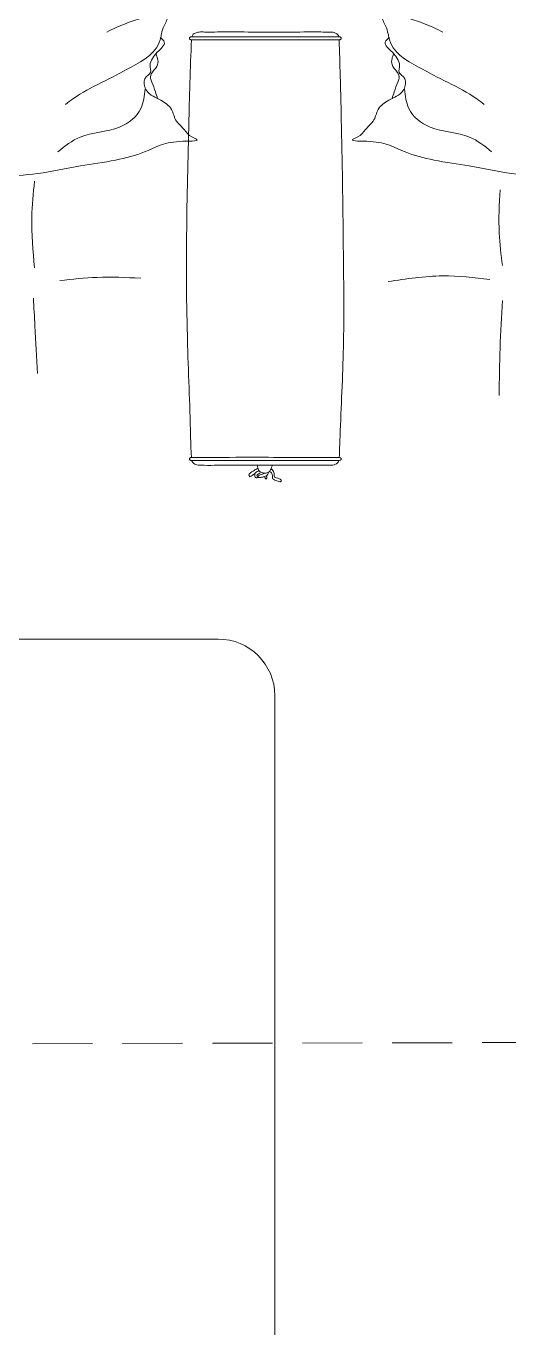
# Model space of a CAD drawing. Header units: centimetres. Extents: x 5488 to 20269, y -31398 to -19684.
# Drawn here: x 11881.1 to 11932.2, y -23118 to -22980 of the extents above; entities that cross this region are included whole.
import ezdxf

# ---------------------------------------------------------------- set-up
doc = ezdxf.new("R2010")
doc.units = ezdxf.units.CM
doc.set_wipeout_variables(frame=1)
doc.linetypes.add('HIDDEN', pattern=[9.524999999999999, 6.35, -3.175])
for name, color, linetype, lineweight in [('xxx_Auto_FFE_UPHOLSTERY', 67, 'Continuous', 20), ('xxx_Auto_FFE_WOOD', 36, 'Continuous', 0), ('xxx_Auto_Tefris_Silik', 252, 'Continuous', 13), ('xxx_Auto_Tefris_Tefris', 32, 'Continuous', 15)]:
    doc.layers.add(name, color=color, linetype=linetype, lineweight=lineweight)

# ---------------------------------------------------------------- blocks, each defined once
blk = doc.blocks.new('lf01_sedir baza')
at = {"layer": 'xxx_Auto_FFE_WOOD'}
blk.add_lwpolyline([(3526.075064179525, 1344.286187823665), (3526.075064179525, 1126.286187823665, -0.4142135623730945), (3520.075064179525, 1120.286187823665), (3424.575064179525, 1120.286187823665, -0.4142135623730951), (3418.575064179525, 1126.286187823665), (3418.575064179525, 1244.286187823665, 0.4142135623730951), (3412.575064179525, 1250.286187823665), (3224.575064179525, 1250.286187823665, -0.4142135623730945), (3218.575064179525, 1256.286187823665), (3218.575064179525, 1265.286187823665)], format="xyb", dxfattribs=at)
blk = doc.blocks.new('yastık üst')
for points in [[(160.79583581244094, -19.765483619812258), (159.66175012774931, -19.516103863109407), (159.08179819912328, -19.440482232955915), (158.71312488241534, -19.4327168347061), (158.21563936002664, -19.303532199747124), (158.00782436458002, -19.126978668373354), (157.89985511077785, -18.898112296095377), (157.88149080302028, -18.657757446957717), (157.8814908030181, -18.65775744696738), (158.26081876271954, -18.556260042775122), (158.51834639676736, -18.583538971181582), (158.86709956986036, -18.449411517474545), (159.12662801653173, -18.048649015807044), (159.3964091263705, -17.298843773886148), (159.62455576571034, -16.77404007513286), (160.38552889302917, -16.028524908451757), (161.3553840166908, -15.373785343226572), (162.01154970233654, -14.764793777344082), (162.56732400278023, -13.76606319830934), (163.19236594168524, -12.643119629693516), (163.48843719598995, -11.886039276850084), (163.71092230290316, -11.359494656120063), (164.1292234664037, -10.819691012766327), (164.25477871706707, -10.67763604320993), (163.91626969518728, -10.33094036504859), (163.796900903682, -10.061806964961193), (163.78248883848332, -9.766540203973861), (163.86765639376017, -9.43658881235639), (164.02240260207748, -9.00214900599272), (164.1261675013552, -8.649647981756985), (164.34802558190975, -7.417563060557569), (164.4792411564839, -6.958421404465739), (164.5394041447673, -6.456591392490054), (164.47925130612612, -5.984651189049345), (164.35389469537466, -5.618904508372722), (163.85106665857543, -4.74452452532492), (163.3605503374423, -3.9868475377865167), (163.10562086083698, -3.4201724168730294), (162.96206879136653, -2.9624927131949477), (162.7963552239833, -2.0548779286087893), (162.64743465211967, -1.2356013045418734), (162.5156087743156, -0.9238807653199501), (162.311438920829, -0.660696647075099), (161.95021709110176, -0.3872492645447494), (161.68671549851473, -0.21283246086254337), (161.3655215632561, 0.04936082938370134), (161.1463589385354, 0.25664753087518477), (160.96095928192142, 0.4326067952268886), (160.77161087023708, 0.627237810227598), (160.6658717180862, 0.7649064883085259), (160.61423054802668, 0.8833851461059794), (160.65300147362782, 1.0109582392028074), (160.73775470289544, 1.0710780098399368), (160.90855976607278, 1.1334698727803953), (161.11387491232912, 1.1783486426034102), (161.4768222881547, 1.22819158579496), (161.93375509425982, 1.3054832317573357), (162.29238067753218, 1.3835080059320006), (162.63468254780247, 1.4798385499289282), (163.40948946571154, 1.7856069397709007), (165.0212177963067, 2.583557577285575), (167.403127562574, 3.4965712641471924), (169.47839300104914, 4.142859235891379), (172.9083586602143, 5.052455239940073), (176.62483800714472, 5.9025997514135895), (180.84394731836164, 6.63605935627875), (184.35620522944387, 7.075610040300987), (186.66305513834993, 7.457806877175045), (188.09135942344057, 7.535697240991439), (189.38924856331016, 7.558690771269781), (190.4092684062706, 7.709076895068421), (191.29657475749164, 7.805808839251071), (192.54626254367923, 7.882980762762315), (193.8451001000095, 7.827885131157856), (195.2156259042828, 7.720866808269108), (196.79018281344, 7.715295224307951), (197.45990218212717, 7.811748178043942), (198.31722338592414, 7.8101504382290585), (199.9640342260979, 7.931271503686304), (201.55428372576833, 8.055357499921882), (202.96803063106557, 8.028616244807154), (203.67836087567136, 7.951363747817922), (204.83839491272388, 7.967672275897769), (205.8489910174, 7.950776944390768), (206.44398966560792, 7.98800358964705), (207.11609432212936, 8.043867838402264), (208.70596557679178, 8.000009320133302), (197.9781435311701, 7.926729086862451), (199.21001438072443, 7.909530886362418), (200.3911013565536, 7.901098873064186), (201.6918243966767, 7.905804442513954), (202.8194859509411, 7.893242205280302), (203.8383738590299, 7.8200410825711515), (205.3845925044916, 7.670739328371525), (206.3502865167557, 7.609218587088449), (207.1410336299864, 7.504540985002194), (207.86438249571296, 7.341317022938455), (208.4839648499701, 7.235152235427563), (209.36960870512547, 7.268581107241673), (209.83349157784846, 7.250983991710655), (210.5494662334872, 7.100040996052911), (211.235816909277, 6.919897809520336), (212.0155801090035, 6.794542615912405), (213.23015526773733, 6.632493659639437), (213.93033630899532, 6.471724321512383), (214.92419910556148, 6.236303331098114), (215.5889493884693, 6.122733485205316), (216.40136687389435, 5.9225566354810155), (216.976207070623, 5.723190124332035), (217.4605700534605, 5.539039159172717), (217.8795743370688, 5.3664946288666755), (218.4795595728141, 5.1094218459910365), (219.39742235673106, 4.983367264564507), (219.97094487736473, 4.86948785629113), (221.03183891859575, 4.706872656348466), (221.78959658239756, 4.507996954697006), (222.23373637392427, 4.406755631813027), (222.96075850158257, 4.100308095907749), (223.38212617892523, 3.9169465463703546), (223.85596276554128, 3.7198449358869397), (224.30937949118393, 3.633713650647593), (224.83608589628494, 3.7044507427990396), (225.12790780739803, 3.7282960067277884), (225.3083369140852, 3.663554708685794), (225.4562333228169, 3.458115159457151), (225.4976249902678, 3.2638705787014572), (225.45498915780743, 3.01271213561256), (225.36351217343878, 2.824013535889179), (225.17405992683575, 2.574347932837327), (224.93550806330256, 2.3031908629209568), (224.59745207737242, 2.0582092721874687), (223.86844824583687, 1.3327466584481016), (223.5843672617735, 0.9784272532759388), (223.50235354253283, 0.5053825640131606), (223.6943215206739, 0.15600132688135204), (223.61018728960053, -0.36418470044897333), (223.41441942349607, -0.6395363484800924), (223.25729260056227, -0.8184305004445207), (223.10757472502365, -1.025644006246182), (223.2561252885017, -1.3619177973790073), (223.45851365766885, -1.7519052899103968), (223.23549365190294, -2.0499970473038474), (223.00090221954883, -2.190859412226601), (222.6837682640122, -2.438223200091528), (222.43996732314977, -2.658460654674059), (222.29627950162347, -2.7578584518460048), (222.11829259519314, -3.242196536505176), (221.91939196686394, -4.1375480129075015), (221.76977284743901, -4.451389449348881), (221.51852507055025, -4.803905604634252), (221.25082183973558, -4.98397300750004), (221.05575911167801, -5.172599977934553), (221.3988094054339, -5.388196994415864), (221.67436250936072, -5.696132440288437), (221.60494757366166, -6.275787472457509), (221.4398852400621, -6.6272708151727215), (221.19842828030096, -7.198873691313963), (221.1327571902669, -7.424156662354321), (221.0578800834735, -7.796333117590109), (221.01193978438107, -8.058281172501665), (221.21925171892775, -8.245443007895929), (221.36924467142705, -8.406833242224025), (221.37096938897125, -8.734528206232653), (221.21342008952294, -8.997852717071893), (220.97561256994567, -9.257091517859692), (220.51441360280455, -9.763041496735852), (220.69946771438563, -10.340621448267896), (220.7220176031171, -10.61290128984696), (220.52790602961565, -11.17979983935885), (220.14702231003017, -11.667960553140219), (219.9543184232631, -12.069699117388964), (220.10102723753937, -12.800065363399554), (220.2623837628243, -13.225814589601356), (220.55282467263748, -14.11838431840441), (220.68001899555827, -14.497422059260089), (221.4333495857288, -14.912677888566364), (222.10111623643846, -15.571000768229084), (222.43124172660302, -16.369704260673174), (222.65386067253618, -16.850668024404328), (222.98503669286322, -17.235026416370502), (223.47745870648353, -17.761372713977252), (223.919233075786, -18.27731596446276), (224.48828339634068, -18.631118179813328), (224.8614641273104, -18.89076692503994), (224.86146412727138, -18.89076692509613), (224.3190284963903, -18.98541468749444), (223.81833004012006, -18.90199093443387), (223.217102287769, -19.021467852767373), (222.26860622532638, -19.105741300149646), (221.05111853212466, -19.39329306739174), (219.75946811011644, -19.93841689712015), (216.70781576707742, -20.90384031583487), (214.1478924074893, -21.37124780756224), (206.8584859000697, -22.583882644075402), (202.81021523509838, -22.970389307965128), (198.60918109630916, -23.27437913863944), (204.9024149055749, -23.72355362623823), (202.4893586260449, -23.780442254795098), (200.51877231645275, -23.580735112564945), (197.21710326906685, -23.808130217632247), (193.5146807943811, -23.938269298941876), (189.1010260413741, -23.909826392989025), (189.1010260413741, -23.909826392989025), (185.72184746072787, -23.774680625846948), (183.07163137692018, -23.587042101535786), (181.18012617614667, -23.404129892958025), (178.5920088858275, -23.172960219405333), (176.1533045363206, -23.05612269446562), (174.62932370033477, -22.92652153268451), (172.0678901075135, -22.476862053209437), (170.6480899566622, -22.13456402711335), (169.1609740857884, -21.780336893620046), (167.6277712423112, -21.51004721140906), (166.21781109648282, -21.28958496933143), (164.6056686153624, -20.861497398943158), (162.66225568008315, -20.35999591665029), (161.86246402823568, -20.056652620281994)], [(305.38149407224824, -19.765483619812258), (306.51557975693987, -19.516103863109407), (307.0955316855659, -19.440482232955915), (307.46420500227384, -19.4327168347061), (307.9616905246625, -19.303532199747124), (308.16950552010917, -19.126978668373354), (308.2774747739113, -18.898112296095377), (308.2958390816689, -18.657757446957717), (308.2958390816711, -18.65775744696738), (307.9165111219697, -18.556260042775122), (307.65898348792183, -18.583538971181582), (307.31023031482886, -18.449411517474545), (307.0507018681575, -18.048649015807044), (306.7809207583187, -17.298843773886148), (306.55277411897885, -16.77404007513286), (305.79180099166, -16.028524908451757), (304.82194586799835, -15.373785343226572), (304.16578018235265, -14.764793777344082), (303.610005881909, -13.76606319830934), (302.98496394300395, -12.643119629693516), (302.68889268869924, -11.886039276850084), (302.46640758178603, -11.359494656120063), (302.0481064182855, -10.819691012766327), (301.92255116762215, -10.67763604320993), (302.2610601895019, -10.33094036504859), (302.3804289810072, -10.061806964961193), (302.3948410462059, -9.766540203973861), (302.309673490929, -9.43658881235639), (302.1549272826117, -9.00214900599272), (302.051162383334, -8.649647981756985), (301.8293043027794, -7.417563060557569), (301.6980887282053, -6.958421404465739), (301.63792573992185, -6.456591392490054), (301.69807857856307, -5.984651189049345), (301.8234351893145, -5.618904508372722), (302.3262632261137, -4.74452452532492), (302.8167795472469, -3.9868475377865167), (303.0717090238522, -3.4201724168730294), (303.2152610933226, -2.9624927131949477), (303.3809746607059, -2.0548779286087893), (303.5298952325695, -1.2356013045418734), (303.66172111037355, -0.9238807653199501), (303.8658909638602, -0.660696647075099), (304.2271127935874, -0.3872492645447494), (304.49061438617446, -0.21283246086254337), (304.8118083214331, 0.04936082938370134), (305.0309709461538, 0.25664753087518477), (305.21637060276777, 0.4326067952268886), (305.4057190144521, 0.627237810227598), (305.511458166603, 0.7649064883085259), (305.5630993366625, 0.8833851461059794), (305.52432841106133, 1.0109582392028074), (305.4395751817937, 1.0710780098399368), (305.26877011861643, 1.1334698727803953), (305.0634549723601, 1.1783486426034102), (304.7005075965345, 1.22819158579496), (304.24357479042936, 1.3054832317573357), (303.88494920715704, 1.3835080059320006), (303.5426473368867, 1.4798385499289282), (302.76784041897764, 1.7856069397709007), (301.1561120883825, 2.583557577285575), (298.7742023221152, 3.4965712641471924), (296.69893688364004, 4.142859235891379), (293.26897122447485, 5.052455239940073), (289.55249187754447, 5.9025997514135895), (285.33338256632754, 6.63605935627875), (281.82112465524534, 7.075610040300987), (279.51427474633925, 7.457806877175045), (278.0859704612486, 7.535697240991439), (276.788081321379, 7.558690771269781), (275.7680614784186, 7.709076895068421), (274.8807551271975, 7.805808839251071), (273.63106734100995, 7.882980762762315), (272.3322297846797, 7.827885131157856), (270.9617039804064, 7.720866808269108), (269.3871470712492, 7.715295224307951), (268.717427702562, 7.811748178043942), (267.86010649876505, 7.8101504382290585), (266.2132956585913, 7.931271503686304), (264.6230461589209, 8.055357499921882), (263.2092992536236, 8.028616244807154), (262.49896900901786, 7.951363747817922), (261.3389349719653, 7.967672275897769), (260.3283388672892, 7.950776944390768), (259.73334021908124, 7.98800358964705), (259.06123556255983, 8.043867838402264), (257.47136430789743, 8.000009320133302), (268.19918635351905, 7.926729086862451), (266.96731550396476, 7.909530886362418), (265.78622852813555, 7.901098873064186), (264.4855054880125, 7.905804442513954), (263.3578439337481, 7.893242205280302), (262.3389560256593, 7.8200410825711515), (260.7927373801976, 7.670739328371525), (259.8270433679335, 7.609218587088449), (259.0362962547028, 7.504540985002194), (258.3129473889762, 7.341317022938455), (257.6933650347191, 7.235152235427563), (256.8077211795637, 7.268581107241673), (256.3438383068407, 7.250983991710655), (255.62786365120198, 7.100040996052911), (254.9415129754122, 6.919897809520336), (254.16174977568568, 6.794542615912405), (252.94717461695186, 6.632493659639437), (252.24699357569386, 6.471724321512383), (251.2531307791277, 6.236303331098114), (250.58838049621988, 6.122733485205316), (249.77596301079484, 5.9225566354810155), (249.2011228140662, 5.723190124332035), (248.7167598312287, 5.539039159172717), (248.2977555476204, 5.3664946288666755), (247.69777031187508, 5.1094218459910365), (246.77990752795813, 4.983367264564507), (246.20638500732446, 4.86948785629113), (245.14549096609343, 4.706872656348466), (244.38773330229162, 4.507996954697006), (243.9435935107649, 4.406755631813027), (243.2165713831066, 4.100308095907749), (242.79520370576395, 3.9169465463703546), (242.3213671191479, 3.7198449358869397), (241.86795039350525, 3.633713650647593), (241.34124398840424, 3.7044507427990396), (241.04942207729115, 3.7282960067277884), (240.86899297060398, 3.663554708685794), (240.7210965618723, 3.458115159457151), (240.67970489442138, 3.2638705787014572), (240.72234072688175, 3.01271213561256), (240.8138177112504, 2.824013535889179), (241.00326995785343, 2.574347932837327), (241.24182182138662, 2.3031908629209568), (241.57987780731676, 2.0582092721874687), (242.3088816388523, 1.3327466584481016), (242.59296262291568, 0.9784272532759388), (242.67497634215636, 0.5053825640131606), (242.4830083640153, 0.15600132688135204), (242.56714259508865, -0.36418470044897333), (242.76291046119312, -0.6395363484800924), (242.92003728412692, -0.8184305004445207), (243.06975515966553, -1.025644006246182), (242.9212045961875, -1.3619177973790073), (242.71881622702034, -1.7519052899103968), (242.94183623278624, -2.0499970473038474), (243.17642766514035, -2.190859412226601), (243.49356162067699, -2.438223200091528), (243.7373625615394, -2.658460654674059), (243.8810503830657, -2.7578584518460048), (244.05903728949605, -3.242196536505176), (244.25793791782525, -4.1375480129075015), (244.40755703725017, -4.451389449348881), (244.65880481413893, -4.803905604634252), (244.9265080449536, -4.98397300750004), (245.12157077301117, -5.172599977934553), (244.7785204792553, -5.388196994415864), (244.50296737532847, -5.696132440288437), (244.57238231102752, -6.275787472457509), (244.7374446446271, -6.6272708151727215), (244.97890160438823, -7.198873691313963), (245.0445726944223, -7.424156662354321), (245.1194498012157, -7.796333117590109), (245.16539010030812, -8.058281172501665), (244.95807816576144, -8.245443007895929), (244.80808521326213, -8.406833242224025), (244.80636049571794, -8.734528206232653), (244.96390979516624, -8.997852717071893), (245.20171731474352, -9.257091517859692), (245.66291628188463, -9.763041496735852), (245.47786217030355, -10.340621448267896), (245.45531228157208, -10.61290128984696), (245.64942385507354, -11.17979983935885), (246.03030757465902, -11.667960553140219), (246.2230114614261, -12.069699117388964), (246.07630264714982, -12.800065363399554), (245.9149461218649, -13.225814589601356), (245.6245052120517, -14.11838431840441), (245.49731088913092, -14.497422059260089), (244.7439802989604, -14.912677888566364), (244.07621364825073, -15.571000768229084), (243.74608815808617, -16.369704260673174), (243.523469212153, -16.850668024404328), (243.19229319182597, -17.235026416370502), (242.69987117820565, -17.761372713977252), (242.2580968089032, -18.27731596446276), (241.6890464883485, -18.631118179813328), (241.3158657573788, -18.89076692503994), (241.3158657574178, -18.89076692509613), (241.85830138829888, -18.98541468749444), (242.35899984456913, -18.90199093443387), (242.9602275969202, -19.021467852767373), (243.9087236593628, -19.105741300149646), (245.12621135256452, -19.39329306739174), (246.41786177457274, -19.93841689712015), (249.46951411761177, -20.90384031583487), (252.02943747719988, -21.37124780756224), (259.3188439846195, -22.583882644075402), (263.3671146495908, -22.970389307965128), (267.56814878838003, -23.27437913863944), (261.2749149791143, -23.72355362623823), (263.6879712586443, -23.780442254795098), (265.6585575682364, -23.580735112564945), (268.96022661562233, -23.808130217632247), (272.6626490903081, -23.938269298941876), (277.0763038433151, -23.909826392989025), (277.0763038433151, -23.909826392989025), (280.4554824239613, -23.774680625846948), (283.105698507769, -23.587042101535786), (284.99720370854254, -23.404129892958025), (287.5853209988617, -23.172960219405333), (290.0240253483686, -23.05612269446562), (291.54800618435445, -22.92652153268451), (294.1094397771757, -22.476862053209437), (295.529239928027, -22.13456402711335), (297.0163557989008, -21.780336893620046), (298.549558642378, -21.51004721140906), (299.95951878820637, -21.28958496933143), (301.5716612693268, -20.861497398943158), (303.51507420460604, -20.35999591665029), (304.31486585645354, -20.056652620281994)]]:
    blk.add_wipeout(points).dxf.layer = 'xxx_Auto_FFE_UPHOLSTERY'
for points in [[(194.6979512275338, 7.166940153134419), (196.2688895692336, 7.479895774880788), (196.7901828134545, 7.715295224312285), (197.9438555949982, 7.807038460625336), (198.5940789559518, 7.918129986614076), (199.48318950268, 7.909241437435412), (200.9626015366739, 7.898809576081476), (202.6307905425219, 7.900409057685465), (205.7196182312382, 7.644584293500884), (207.0925634662799, 7.513510560409486), (208.7622652373811, 7.224174534758276), (209.4661578694122, 7.272050191189919), (211.3619792354075, 6.892487313136371), (212.9108820124547, 6.689107448815776), (213.9031637481548, 6.478529958234503), (214.9671183666123, 6.228088884639874), (215.8082342819107, 6.08051231754871), (218.9091894165576, 5.07043898525626), (220.1201255128108, 4.881696796288452), (221.8591329005976, 4.487357782314575), (223.2920898630709, 3.957902371956152), (224.4820325592664, 3.640512888243393), (225.3152243122895, 3.658355871537424), (225.4902762257316, 3.336624251445755), (225.1971735498082, 2.591282669476641), (223.9184954645752, 1.384051912955329), (223.4931118030072, 0.532528891302718), (223.72754108146, 0.04466145072183281), (223.6278375994152, -0.3326062142114097), (223.2277617141535, -0.8511914493319637), (223.1066030393267, -1.029100263693181), (223.4402411751817, -1.611527624687369), (222.5853260913009, -2.516678780912116), (222.0005654901724, -3.692714888153205), (221.510889784764, -4.810771211756219), (221.0334185276606, -5.08989938220293), (219.2004985095737, -5.886894659885002), (217.4298849584065, -6.483415322934889), (215.3012753691928, -7.432292218385555)], [(271.4793786571554, 7.166940153134419), (269.9084403154557, 7.479895774880788), (269.3871470712347, 7.715295224312285), (268.233474289691, 7.807038460625336), (267.5832509287375, 7.918129986614076), (266.6941403820092, 7.909241437435412), (265.2147283480153, 7.898809576081476), (263.5465393421673, 7.900409057685465), (260.457711653451, 7.644584293500884), (259.0847664184093, 7.513510560409486), (257.4150646473081, 7.224174534758276), (256.711172015277, 7.272050191189919), (254.8153506492818, 6.892487313136371), (253.2664478722345, 6.689107448815776), (252.2741661365344, 6.478529958234503), (251.2102115180769, 6.228088884639874), (250.3690956027785, 6.08051231754871), (247.2681404681316, 5.07043898525626), (246.0572043718785, 4.881696796288452), (244.3181969840916, 4.487357782314575), (242.8852400216183, 3.957902371956152), (241.6952973254229, 3.640512888243393), (240.8621055723997, 3.658355871537424), (240.6870536589577, 3.336624251445755), (240.980156334881, 2.591282669476641), (242.258834420114, 1.384051912955329), (242.684218081682, 0.532528891302718), (242.4497888032292, 0.04466145072183281), (242.549492285274, -0.3326062142114097), (242.9495681705357, -0.8511914493319637), (243.0707268453625, -1.029100263693181), (242.7370887095076, -1.611527624687369), (243.5920037933884, -2.516678780912116), (244.1767643945168, -3.692714888153205), (244.6664400999252, -4.810771211756219), (245.1439113570286, -5.08989938220293), (246.9768313751156, -5.886894659885002), (248.7474449262827, -6.483415322934889), (250.8760545154964, -7.432292218385555)], [(221.0557591116813, -5.172599977931895), (221.6813119496273, -5.714491050777724), (221.3690839163337, -6.773575513425385), (221.0911958146171, -7.609081206832343), (220.9913748714935, -8.15428602735301), (217.8591305075061, -11.16624288376443), (214.7303038143054, -12.78714104114442), (211.7126414038594, -14.51610408139459), (210.9301583633769, -15.10030125146841)], [(245.121570773008, -5.172599977931895), (244.4960179350619, -5.714491050777724), (244.8082459683555, -6.773575513425385), (245.0861340700721, -7.609081206832343), (245.1859550131958, -8.15428602735301), (248.3181993771832, -11.16624288376443), (251.4470260703838, -12.78714104114442), (254.4646884808299, -14.51610408139459), (255.2471715213123, -15.10030125146841)], [(220.9498610153296, -8.006755159800377), (221.3873208881614, -8.50409727628903), (220.6405196008436, -9.583865471664467), (220.1252312389279, -10.24434909585943), (219.8832909637713, -10.95110620032938), (219.916878194992, -11.72787921330746), (219.5190984210822, -12.12420096915957), (219.2889350961959, -12.50838780308732), (219.5190984210822, -13.65727998329567), (221.0214217693519, -14.66592734400001), (222.1354674317972, -15.62850539754254), (222.6756204703324, -16.88359417644097), (223.3227577312045, -17.57172360222648), (224.0657757461577, -18.39224563504831), (224.8457347245985, -18.83133975590681), (222.9959382165689, -19.03283541918063), (219.2803350985705, -20.1466885889331), (216.2249881400494, -21.00592308601881), (212.5133471724585, -21.63150671091535), (207.9794402255811, -22.42484576453171), (203.8328257924968, -22.89589589420029), (199.3399984382431, -23.66192053909799), (196.5706554436911, -23.6945139271902), (193.6785865682214, -23.93653891619761), (181.693537635756, -23.45777483452912), (179.1453174717008, -23.20873959589517), (174.8354023256052, -22.94999450117029), (171.6443774333002, -22.37932288539923), (168.4366748085467, -21.63750456835078), (165.448094852889, -21.11765740572446), (163.247389263026, -20.47883347675997), (162.6286319338342, -20.35050441940439), (161.9564451752394, -20.09191871861731), (160.2078092081592, -19.63737042510002), (159.2159965423471, -19.44960451747102), (158.7131248824189, -19.43271683470266)], [(245.2274688693597, -8.006755159800377), (244.7900089965278, -8.50409727628903), (245.5368102838456, -9.583865471664467), (246.0520986457614, -10.24434909585943), (246.294038920918, -10.95110620032938), (246.2604516896972, -11.72787921330746), (246.6582314636071, -12.12420096915957), (246.8883947884933, -12.50838780308732), (246.6582314636071, -13.65727998329567), (245.1559081153373, -14.66592734400001), (244.041862452892, -15.62850539754254), (243.5017094143568, -16.88359417644097), (242.8545721534847, -17.57172360222648), (242.1115541385316, -18.39224563504831), (241.3315951600907, -18.83133975590681), (243.1813916681203, -19.03283541918063), (246.8969947861187, -20.1466885889331), (249.9523417446399, -21.00592308601881), (253.6639827122308, -21.63150671091535), (258.1978896591081, -22.42484576453171), (262.3445040921924, -22.89589589420029), (266.8373314464461, -23.66192053909799), (269.6066744409982, -23.6945139271902), (272.4987433164679, -23.93653891619761), (284.4837922489332, -23.45777483452912), (287.0320124129885, -23.20873959589517), (291.3419275590841, -22.94999450117029), (294.5329524513891, -22.37932288539923), (297.7406550761425, -21.63750456835078), (300.7292350318003, -21.11765740572446), (302.9299406216633, -20.47883347675997), (303.5486979508551, -20.35050441940439), (304.2208847094498, -20.09191871861731), (305.96952067653, -19.63737042510002), (306.9613333423422, -19.44960451747102), (307.4642050022703, -19.43271683470266)], [(220.6800189955593, -14.49742205925941), (220.4423371246794, -13.78093922829066), (220.0725883403138, -12.73449228505888), (219.9337609354534, -12.34460696367387), (220.1358376350363, -11.68453336433959), (220.6800189955593, -10.88830103778855), (220.6800189955593, -10.24553988755906), (220.5144136028066, -9.76304149673524)], [(245.4973108891299, -14.49742205925941), (245.7349927600098, -13.78093922829066), (246.1047415443754, -12.73449228505888), (246.2435689492359, -12.34460696367387), (246.0414922496529, -11.68453336433959), (245.4973108891299, -10.88830103778855), (245.4973108891299, -10.24553988755906), (245.6629162818826, -9.76304149673524)], [(210.1274822350679, -20.14231329025097), (212.4601312024115, -18.56101005328128), (216.6549048247452, -17.51910429405325), (218.9060791180254, -15.53116124038752), (219.3566628894478, -13.4799465490596)], [(256.0498476496214, -20.14231329025097), (253.7171986822777, -18.56101005328128), (249.522425059944, -17.51910429405325), (247.2712507666638, -15.53116124038752), (246.8206669952415, -13.4799465490596)]]:
    blk.add_spline(points, degree=3)
blk = doc.blocks.new('mimder plan')
blk.add_lwpolyline([(-196, -10.5), (-196, -95, 0.4142135623730951), (-191, -100), (-5.99997067260756, -100, -0.4142135623730951), (2.932739243988181e-05, -106), (2.932739243988181e-05, -224.0000000000036, 0.4142135623731054), (6.00002932739244, -230.0000000000036), (97.00005865478215, -230.0000000000036, 0.4142135623730951), (103.0000586547822, -224.0000000000036), (103.0000586547822, -10.5, 0.4142135623730951), (97.00005865478215, -4.5), (-190, -4.5, 0.414213562373095)], format="xyb", close=True)
for points in [[(-25.45033968953976, -60.65776822118278), (-25.73637347704243, -55.28905060324905), (-25.44035765907211, -51.47055564969924)], [(-22.77664921088399, -62), (-18.82509776923507, -61.66377816653403), (-14.2009307482349, -61.74782887251058)], [(22.76918497109546, -61.87381463614292), (17.78162155790596, -61.51057073356787), (12.00133529709456, -62.10497071094142)], [(-25.56822578096944, -63.86270735669677), (-25.4000656873668, -66.80464364716318), (-25.14783794449431, -71.84797114919274)], [(24.09936552867293, -64.11486897941359), (23.84713778579862, -69.15819648144316), (23.7630577389973, -74.20152398347273)], [(6.644830535889923, -80.74829657807277), (6.742079101837589, -80.74710168134334), (6.841735064348541, -80.7514829600259), (6.900421853144508, -80.76515479597947), (6.976724489806656, -80.80709903605748), (7.010459140912644, -80.84429471661133), (7.03126954196523, -80.90920758734137), (7.024696166074136, -80.95302002285098), (7.000593359920458, -80.99245117967803), (6.948005839331017, -81.02531050630932), (6.866484419355402, -81.06589084715961), (6.83297047758424, -81.06912294181893), (6.644830535889923, -81.07230932376842), (6.357343376954304, -81.07350422049785), (5.932937974994275, -81.071972225036), (-1.290853498161596, -81.07609580103599), (-2.856290332027129, -81.07350422049785), (-4.969653530049982, -81.06912294181893), (-8.54341757027214, -81.07350422049785), (-8.731856442451317, -81.07131358116021), (-8.821693392608722, -81.06912294181893), (-8.888704336493902, -81.06266396342835), (-8.975073789362796, -81.02531050630932), (-9.036426153448701, -80.95302002285098), (-9.036426153448701, -80.86758587899385), (-8.98175476981487, -80.80118895591295), (-8.924677479646562, -80.76900789909996), (-8.867707537308888, -80.7514829600259), (-8.828783174121781, -80.74866615853898), (-8.670504206729674, -80.74929232068462), (-8.44700711585756, -80.74710168134334), (-8.085467462518864, -80.74710168134334), (-2.802688313695398, -80.73262571127998), (1.430610408435314, -80.74710168134334), (2.895475829882344, -80.7514829600259), (5.07895585038932, -80.74710168134334), (6.416652221148979, -80.7514829600259), (6.644830535889923, -80.74829657807277)], [(6.785033979707805, -81.07350422049785), (6.694928171851643, -81.24875378689467), (6.293947878071776, -81.52039078166126), (5.72389024245058, -81.5675531322122), (4.977126361918636, -81.55615013643546), (2.817689897703531, -81.57515615040757), (-4.304639899517497, -81.56639368087053), (-6.435896458167917, -81.58556197570579), (-7.855396867391391, -81.57515615040757), (-8.36486889497246, -81.5036342877138), (-8.571875662306411, -81.40024121001261), (-8.720900516445909, -81.24875378689467), (-8.779404112821794, -81.13482730011674), (-8.7980042563795, -81.06912294181893), (-8.795132190047298, -81.0657944991508)], [(-1.797954853733245, -81.88968315788952), (-2.201888307879926, -82.12967569639295), (-2.64840439983891, -82.44303553563441), (-2.758560767982999, -82.60120081401692), (-2.72941723043914, -82.65628732697223), (-2.681496341330785, -82.75804684434843), (-2.681426054616168, -82.75827806528832), (-2.412696830575442, -82.65769871506564), (-1.958997430447198, -82.32167028701588), (-1.768076203241435, -82.19056731875753), (-1.672890165807985, -82.15367383763441)], [(-2.111056908310275, -82.43845834348758), (-2.126162393713457, -82.61902702102816), (-2.105415249548969, -82.73012705676229), (-2.091794983638465, -82.82320248227188), (-1.960897930079227, -82.90854608227892), (-1.879413922586537, -82.89144569842756), (-1.841699577396867, -82.84025644961002), (-1.879413922586537, -82.6966912802236), (-1.886699180449796, -82.60390585003188), (-1.771481272036908, -82.52014562031036), (-1.593705181196128, -82.3998095547613), (-1.53518556743802, -82.32238280618185)], [(-1.875454543716842, -81.57946597335831), (-1.806640552320459, -81.856159740375), (-1.735264905688382, -82.06224786452367), (-1.529088128801959, -82.2738525399327), (-1.222157104421058, -82.38951766059836), (-0.9502269992699439, -82.41057647016714), (-0.7178114837352041, -82.3482708862357), (-0.5277602927562839, -82.18687585425141), (-0.3835607655637432, -81.95432862826783), (-0.3065904562936339, -81.72212752946871), (-0.2944169573256659, -81.57971628373343)], [(-0.6657191615304328, -82.31666891848727), (-0.7253343017328007, -82.52354985880811), (-0.9067646157018316, -82.70329255308752), (-1.234140025529996, -82.81380593483482), (-1.571532657668286, -82.88052045107179), (-1.702199911091157, -82.88405702856835), (-1.779582902936454, -82.83898900585336), (-1.803570704149024, -82.79556453491386), (-1.708951350181451, -82.69004308681542), (-1.662598362396238, -82.64396509033395), (-1.437468104722939, -82.56194656284788), (-1.190463166054542, -82.46922402358905), (-1.07125866842398, -82.40048912458224)], [(-1.294455363698944, -82.36782549784039), (-1.267533873167849, -82.39735804909651), (-1.240060119158443, -82.49002769926665)], [(-1.095314683323522, -82.77650801280834), (-1.046835832559736, -82.87735371050076), (-1.007603013536936, -82.9473503664558), (-0.9612340758685605, -83.00798167021276), (-0.9248869856382953, -83.05073264253588), (-0.8754739395699289, -82.98375612007294), (-0.8407897888337175, -82.93197994727234), (-0.8527471059696836, -82.85217813691997), (-0.8647044231038308, -82.77237632656761), (-0.8809907890590694, -82.68729070563131)], [(-0.5737328046598122, -82.24732305347425), (-0.4326570616940444, -82.31414927815786), (-0.3010473277317942, -82.44208551854172), (-0.2702540712271002, -82.58555625741428), (-0.2542474709753151, -82.77134713714986), (-0.2470277256179543, -82.88020033632347), (-0.2138435741762805, -82.98261196081876), (0.07606426213715167, -83.17666333405941), (0.358739340405009, -83.27948061918505), (0.52314895415293, -83.32649453296472), (0.604166638049719, -83.3113360082134), (0.7023575289531436, -83.24018773139687), (0.5766676795537933, -83.0667246646517), (0.303686491206463, -82.95831101616204), (-0.06889979099287302, -82.7504003060385), (-0.06889979099287302, -82.58555625741428), (-0.07613322150609747, -82.44084932642727), (-0.1494823198117956, -82.23086405698268), (-0.2771894547004194, -82.04227164008626), (-0.402621037352219, -81.99324034147867)]]:
    blk.add_spline(points, degree=3)
blk.add_blockref('yastık üst', (-233.0886649423446, -28.22640176389905))
for points in [[(-8.792112944367545, -36.16172122945864), (-8.650783822326048, -35.89884679204988), (-8.420713098828855, -35.76302820684577), (-8.004394842395413, -35.66225967543141), (-7.440948823361396, -35.65973623895115), (-6.056463315835572, -35.65130656655674), (-3.232708192103019, -35.65616139901977), (3.506316167669866, -35.65313118230551), (5.073477823203575, -35.65678312099408), (5.792174708130915, -35.66225967543141), (5.992664855020848, -35.66225967543141), (6.286278768378907, -35.71483466829523), (6.56455471908339, -35.83889849019033), (6.709170529069524, -35.98647148742748), (6.763949260533991, -36.08943074599665), (6.786703617275634, -36.16829305965803)], [(-8.828922625012638, -36.48853750923445), (-8.990344490883217, -41.02267320532701), (-9.072553413167043, -43.91764566550046), (-9.25383234974288, -68.20856276118138), (-8.918104108695843, -78.45352208227632), (-8.8370316119981, -80.63318948953383), (-8.828634051602421, -80.7507268126792)], [(-8.867707537308888, -36.16829305965803), (-8.791503711458063, -36.16013036361255), (-8.562113405645505, -36.16172122945864), (-8.014255162963309, -36.16172122945864), (-7.470850141704432, -36.16500714455833), (-4.151304357996196, -36.16172122945864), (-3.551980144602567, -36.16172122945864), (-0.9204100801798631, -36.16172122945864), (0.3007741330111458, -36.16172122945864), (1.539154551792308, -36.16172122945864), (2.569553014483972, -36.16172122945864), (3.116510909334465, -36.16172122945864), (4.290142142979676, -36.16172122945864), (4.900392136485607, -36.16172122945864), (5.34240564049469, -36.16172122945864), (6.321365085497746, -36.16172122945864), (6.672269038670493, -36.1614230319683), (6.785060692902334, -36.16172122945864), (6.837867942726007, -36.16635321979265), (6.908876788318594, -36.1825317509647), (6.96909753705404, -36.21499036810565), (7.007023833539279, -36.2532940736055), (7.024696166074136, -36.28220525146753), (7.03126954196523, -36.32601768697714), (7.024696166074136, -36.36763957096264), (7.000593359920458, -36.40707072779333), (6.960848156173597, -36.44342237349338), (6.88446252110225, -36.47607520833844), (6.794625442578763, -36.49031414449564), (6.703295305220308, -36.49031414449564), (6.559266527920045, -36.49031414449564), (6.273390176507746, -36.49031414449564), (6.018848388916012, -36.49031414449564), (5.653990130542297, -36.49031414449564), (5.17363215352816, -36.49031414449564), (4.830443339547855, -36.49031414449564), (2.002729214269493, -36.49585066608779), (0.6827082064501155, -36.49031414449564), (-0.8338908484092826, -36.49031414449564), (-2.181893687233242, -36.49031414449564), (-3.007059038896841, -36.49031414449564), (-5.029924602631581, -36.49031414449564), (-8.085467462518864, -36.49031414449564), (-8.55769704724662, -36.49031414449564), (-8.795055115728246, -36.49031414449564), (-8.814053223974042, -36.48948958284018), (-8.867707537308888, -36.48374231429625), (-8.924677479646562, -36.46840810238064), (-8.9787424831502, -36.44279846771678), (-9.012323347296842, -36.40707072779333), (-9.036426153448701, -36.36763957096264), (-9.04519074021482, -36.32601768697714), (-9.036426153448701, -36.28220525146753), (-9.012323347296842, -36.24277409463684), (-8.975073789362796, -36.20991476800918), (-8.924677479646562, -36.18362744721526), (-8.867707537308888, -36.16829305965803)], [(6.817188292641731, -36.48847669404131), (6.926530711280066, -40.31639296934736), (7.057283924412332, -45.70523144180697), (7.261808680577815, -59.19057843385235), (7.265387936582556, -69.05110494797918), (6.903893159524159, -78.52675781017388), (6.825301496255634, -80.74929232068462)], [(24.09936552867293, -60.41642881125881), (23.7630577389973, -56.97452930673899), (23.84713778579862, -52.37970351941476)]]:
    blk.add_spline(points, degree=3)
blk = doc.blocks.new('A$Caa46bac8')
blk.add_blockref('lf01_sedir baza', (-3524.317704866644, -1348.528828510785))
at = {"layer": 'xxx_Auto_FFE_UPHOLSTERY'}
blk.add_blockref('mimder plan', (-105.7426700145106, 1.757359312879998), dxfattribs=at)

msp = doc.modelspace()

# ---------------------------------------------------------------- linework, layer by layer
at = {"layer": 'xxx_Auto_Tefris_Silik', "linetype": 'HIDDEN'}
msp.add_lwpolyline([(12021.47140910645, -23087.57206644981), (11257.79443140383, -23089.41205401544)], dxfattribs=at)

# ---------------------------------------------------------------- next in the draw order: block references
at = {"layer": 'xxx_Auto_Tefris_Tefris'}
msp.add_blockref('A$Caa46bac8', (12013.17424546663, -22946.7808308223), dxfattribs=at)

doc.saveas('drawing.dxf')
